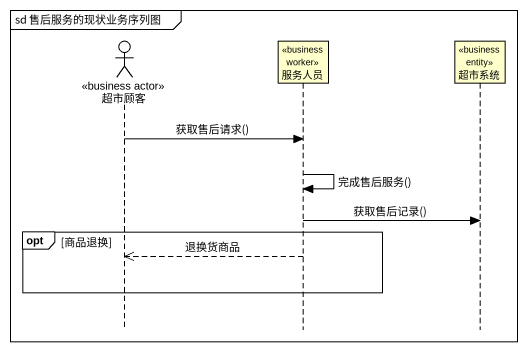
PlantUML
@startuml
mainframe sd 售后服务的现状业务序列图
hide footbox
actor 超市顾客 <<business actor>>
participant 服务人员 <<business worker>>
participant 超市系统 <<business entity>>

超市顾客 -> 服务人员 : 获取售后请求()
服务人员 -> 服务人员 : 完成售后服务()
服务人员 -> 超市系统 : 获取售后记录()
opt 商品退换
  服务人员 -->> 超市顾客 : 退换货商品
end
@enduml
